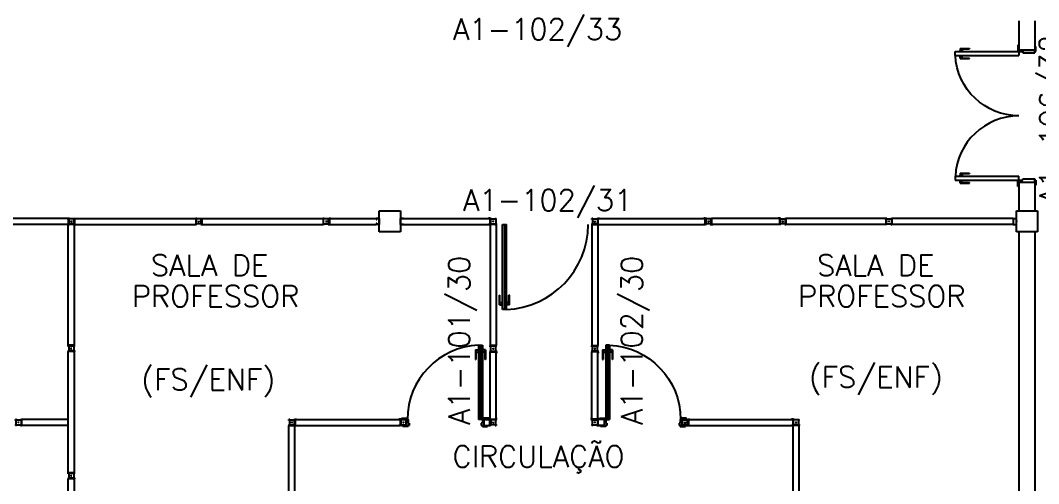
# Model space of a CAD drawing. Header units: millimetres. Extents: x 4436 to 4619, y 1272 to 1428.
# Drawn here: x 4531.98 to 4541.57, y 1300.33 to 1304.69 of the extents above; entities that cross this region are included whole.
import ezdxf

# ---------------------------------------------------------------- set-up
doc = ezdxf.new("R2010")
doc.units = ezdxf.units.MM
for name, color, linetype in [('ALV', 2, 'Continuous'), ('DIV', 2, 'Continuous'), ('DIV2', 2, 'Continuous'), ('DIVC', 2, 'Continuous'), ('ENDEREÇO', 2, 'Continuous'), ('ESTR', 3, 'Continuous'), ('MACANETA', 2, 'Continuous'), ('MARCO', 2, 'Continuous'), ('PORTA', 2, 'Continuous'), ('TEXTO', 2, 'Continuous')]:
    doc.layers.add(name, color=color, linetype=linetype)
doc.styles.add('UNB1-100', font='simplex.shx', dxfattribs={"height": 0.2})

# ---------------------------------------------------------------- blocks, each defined once
blk = doc.blocks.new('DOOR80')
at = {"layer": 'MACANETA', "color": 1}
for p, q in [((-0.015, -0.665), (-0.01, -0.665)), ((-0.015, -0.755), (-0.015, -0.665)), ((-0.01, -0.755), (-0.01, -0.665)), ((0.08, -0.665), (0.075, -0.665)), ((0.075, -0.755), (0.075, -0.665)), ((0.08, -0.755), (0.08, -0.665)), ((-0.015, -0.755), (0.012, -0.755)), ((-0.01, -0.735), (0.012, -0.735)), ((0.012, -0.7625), (0.012, -0.7275)), ((0.012, -0.7275), (0.015, -0.7275)), ((0.012, -0.7625), (0.015, -0.7625)), ((0.053, -0.7275), (0.05, -0.7275)), ((0.053, -0.7625), (0.05, -0.7625)), ((0.053, -0.7625), (0.053, -0.7275)), ((0.075, -0.735), (0.053, -0.735)), ((0.08, -0.755), (0.053, -0.755))]:
    blk.add_line(p, q, dxfattribs=at)
at = {"layer": 'PORTA'}
for p, q in [((0.015, -0.8), (0.015, 0)), ((0.015, 0), (0.05, 0)), ((0.05, -0.8), (0.05, 0)), ((0.05, -0.8), (0.015, -0.8))]:
    blk.add_line(p, q, dxfattribs=at)
at = {"layer": 'PORTA', "color": 1}
blk.add_arc((0.02, 0), 0.8, 272.14911, 0, dxfattribs=at)
blk = doc.blocks.new('DIV12')
for p, q in [((-0.0051, 0), (0.0051, 0)), ((0, -0.0051), (0, 0.0051)), ((0.0285, 0.0285), (1.1715, 0.0285)), ((0.0285, -0.0285), (0.0285, 0.0285)), ((1.1715, -0.0285), (1.1715, 0.0285)), ((1.1949, 0), (1.2051, 0)), ((1.2, -0.0051), (1.2, 0.0051)), ((0.0285, -0.0285), (1.1715, -0.0285))]:
    blk.add_line(p, q)
blk = doc.blocks.new('DOOR70')
at = {"layer": 'MACANETA', "color": 1}
for p, q in [((-0.015, -0.565), (-0.01, -0.565)), ((-0.015, -0.655), (-0.015, -0.565)), ((-0.01, -0.655), (-0.01, -0.565)), ((0.08, -0.565), (0.075, -0.565)), ((0.075, -0.655), (0.075, -0.565)), ((0.08, -0.655), (0.08, -0.565)), ((-0.015, -0.655), (0.012, -0.655)), ((-0.01, -0.635), (0.012, -0.635)), ((0.012, -0.6625), (0.012, -0.6275)), ((0.012, -0.6275), (0.015, -0.6275)), ((0.012, -0.6625), (0.015, -0.6625)), ((0.053, -0.6275), (0.05, -0.6275)), ((0.053, -0.6625), (0.05, -0.6625)), ((0.053, -0.6625), (0.053, -0.6275)), ((0.075, -0.635), (0.053, -0.635)), ((0.08, -0.655), (0.053, -0.655))]:
    blk.add_line(p, q, dxfattribs=at)
at = {"layer": 'PORTA'}
for p, q in [((0.015, -0.7), (0.015, 0)), ((0.015, 0), (0.05, 0)), ((0.05, -0.7), (0.05, 0)), ((0.05, -0.7), (0.015, -0.7))]:
    blk.add_line(p, q, dxfattribs=at)
at = {"layer": 'PORTA', "color": 1}
blk.add_arc((0.02, 0), 0.7, 272.4563, 0, dxfattribs=at)
blk = doc.blocks.new('DIV10')
for p, q in [((-0.0051, 0), (0.0051, 0)), ((0, -0.0051), (0, 0.0051)), ((0.0285, 0.0285), (0.9715, 0.0285)), ((0.0285, -0.0285), (0.0285, 0.0285)), ((0.9715, -0.0285), (0.9715, 0.0285)), ((0.9949, 0), (1.0051, 0)), ((1, -0.0051), (1, 0.0051)), ((0.0285, -0.0285), (0.9715, -0.0285))]:
    blk.add_line(p, q)
blk = doc.blocks.new('MTT')
for p, q in [((-0.0285, 0.0185), (-0.0285, 0.0285)), ((-0.0185, 0.0285), (-0.0285, 0.0285)), ((-0.0235, 0.0185), (-0.0285, 0.0185)), ((-0.0235, 0.0185), (-0.0235, -0.0185)), ((-0.0185, 0.0235), (-0.0185, 0.0285)), ((-0.0185, 0.0235), (0.0185, 0.0235)), ((-0.0049, 0), (0.0049, 0)), ((0, -0.0049), (0, 0.0049)), ((0.0185, 0.0235), (0.0185, 0.0285)), ((0.0185, 0.0285), (0.0285, 0.0285)), ((0.0235, 0.0185), (0.0285, 0.0185)), ((0.0235, 0.0185), (0.0235, -0.0185)), ((0.0285, 0.0185), (0.0285, 0.0285)), ((-0.0285, -0.0185), (-0.0235, -0.0185)), ((-0.0285, -0.0185), (-0.0285, -0.0285)), ((-0.0185, -0.0285), (-0.0285, -0.0285)), ((0.0185, -0.0235), (-0.0185, -0.0235)), ((-0.0185, -0.0235), (-0.0185, -0.0285)), ((0.0185, -0.0235), (0.0185, -0.0285)), ((0.0185, -0.0285), (0.0285, -0.0285)), ((0.0285, -0.0185), (0.0235, -0.0185)), ((0.0285, -0.0185), (0.0285, -0.0285))]:
    blk.add_line(p, q)
blk = doc.blocks.new('IMTT')
for p, q in [((-0.0049, 0), (0.0049, 0)), ((0.0285, 0.0285), (0, 0.0285)), ((0, -0.0285), (0, 0.0285)), ((0.0285, -0.0285), (0, -0.0285))]:
    blk.add_line(p, q)
blk = doc.blocks.new('DOOR-60')
at = {"layer": 'MACANETA', "color": 1}
for p, q in [((-0.08, -0.555), (-0.08, -0.465)), ((-0.08, -0.465), (-0.075, -0.465)), ((-0.075, -0.555), (-0.075, -0.465)), ((0.01, -0.555), (0.01, -0.465)), ((0.015, -0.465), (0.01, -0.465)), ((0.015, -0.555), (0.015, -0.465)), ((-0.08, -0.555), (-0.053, -0.555)), ((-0.075, -0.535), (-0.053, -0.535)), ((-0.053, -0.5275), (-0.05, -0.5275)), ((-0.053, -0.5625), (-0.053, -0.5275)), ((-0.053, -0.5625), (-0.05, -0.5625)), ((-0.012, -0.5275), (-0.015, -0.5275)), ((-0.012, -0.5625), (-0.015, -0.5625)), ((-0.012, -0.5625), (-0.012, -0.5275)), ((0.01, -0.535), (-0.012, -0.535)), ((0.015, -0.555), (-0.012, -0.555))]:
    blk.add_line(p, q, dxfattribs=at)
at = {"layer": 'PORTA'}
for p, q in [((-0.05, -0.6), (-0.05, 0)), ((-0.015, 0), (-0.05, 0)), ((-0.015, -0.6), (-0.015, 0)), ((-0.05, -0.6), (-0.015, -0.6))]:
    blk.add_line(p, q, dxfattribs=at)
at = {"layer": 'PORTA', "color": 1}
blk.add_arc((-0.02, 0), 0.6, 180, 267.13401, dxfattribs=at)

msp = doc.modelspace()

# ---------------------------------------------------------------- linework, layer by layer
at = {"layer": 'ALV'}
for p, q in [((4541.38941, 1304.68845), (4541.38941, 1304.41345)), ((4541.53941, 1304.68845), (4541.53941, 1304.41345)), ((4541.53941, 1304.41345), (4541.38941, 1304.41345)), ((4541.38941, 1304.41345), (4541.53941, 1304.41345)), ((4541.38941, 1303.16845), (4541.38941, 1302.89845)), ((4541.38941, 1303.16845), (4541.53941, 1303.16845)), ((4541.53941, 1303.16845), (4541.53941, 1302.89845)), ((4541.38941, 1302.69845), (4541.38941, 1296.89845)), ((4541.53941, 1302.69845), (4541.53941, 1296.89845))]:
    msp.add_line(p, q, dxfattribs=at)
at = {"layer": 'DIV'}
for p, q in [((4536.54382, 1302.76795), (4536.54382, 1301.96794)), ((4536.31774, 1301.63197), (4536.31774, 1300.93197)), ((4537.51498, 1301.63197), (4537.51498, 1300.93197))]:
    msp.add_line(p, q, dxfattribs=at)
at = {"layer": 'DIV2'}
for p, q in [((4532.46951, 1302.79845), (4532.45931, 1302.79845)), ((4532.46441, 1302.79335), (4532.46441, 1302.80355)), ((4534.86951, 1302.79845), (4534.85931, 1302.79845)), ((4534.86441, 1302.80355), (4534.86441, 1302.79335)), ((4534.88791, 1302.81495), (4534.88791, 1302.81695)), ((4534.88791, 1302.81695), (4534.89291, 1302.81695)), ((4534.88791, 1302.81495), (4534.89291, 1302.81495)), ((4534.89291, 1302.82895), (4534.89291, 1302.81695)), ((4534.89291, 1302.82895), (4534.9073, 1302.82895)), ((4534.89291, 1302.81495), (4534.89291, 1302.78195)), ((4534.89491, 1302.82695), (4535.33591, 1302.82695)), ((4534.89491, 1302.82695), (4534.89491, 1302.76995)), ((4534.9073, 1302.82695), (4534.9073, 1302.82895)), ((4535.36441, 1302.82695), (4535.33591, 1302.82695)), ((4535.33591, 1302.81695), (4535.33591, 1302.82695)), ((4535.33591, 1302.81695), (4535.34291, 1302.81695)), ((4535.33791, 1302.82495), (4535.36241, 1302.82495)), ((4535.33791, 1302.81895), (4535.33791, 1302.82495)), ((4535.33791, 1302.81895), (4535.34291, 1302.81895)), ((4535.34291, 1302.81695), (4535.34291, 1302.81895)), ((4535.36936, 1302.79845), (4535.35947, 1302.79845)), ((4535.36241, 1302.82495), (4535.36241, 1302.77195)), ((4535.36441, 1302.82695), (4535.36441, 1302.76995)), ((4535.5686, 1302.82695), (4536.4046, 1302.82695)), ((4536.39222, 1302.82695), (4536.39222, 1302.82895)), ((4536.4066, 1302.82895), (4536.39222, 1302.82895)), ((4536.4046, 1302.82695), (4536.4046, 1302.76995)), ((4536.4066, 1302.82895), (4536.4066, 1302.81695)), ((4536.4116, 1302.81695), (4536.4066, 1302.81695)), ((4536.4116, 1302.81495), (4536.4066, 1302.81495)), ((4536.4066, 1302.81495), (4536.4066, 1302.78195)), ((4536.4116, 1302.81495), (4536.4116, 1302.81695)), ((4537.38976, 1302.79845), (4537.39996, 1302.79845)), ((4537.39486, 1302.79335), (4537.39486, 1302.80355)), ((4537.41836, 1302.81695), (4537.41836, 1302.81495)), ((4537.41836, 1302.81695), (4537.42336, 1302.81695)), ((4537.41836, 1302.81495), (4537.42336, 1302.81495)), ((4537.42336, 1302.81695), (4537.42336, 1302.82895)), ((4537.42336, 1302.82895), (4537.43775, 1302.82895)), ((4537.42336, 1302.78195), (4537.42336, 1302.81495)), ((4537.42536, 1302.82695), (4538.43336, 1302.82695)), ((4537.42536, 1302.76995), (4537.42536, 1302.82695)), ((4537.43775, 1302.82895), (4537.43775, 1302.82695)), ((4538.42098, 1302.82895), (4538.42098, 1302.82695)), ((4538.43536, 1302.82895), (4538.42098, 1302.82895)), ((4538.43336, 1302.76995), (4538.43336, 1302.82695)), ((4538.43536, 1302.81695), (4538.43536, 1302.82895)), ((4538.44036, 1302.81695), (4538.43536, 1302.81695)), ((4538.44036, 1302.81495), (4538.43536, 1302.81495)), ((4538.43536, 1302.78195), (4538.43536, 1302.81495)), ((4538.44036, 1302.81695), (4538.44036, 1302.81495)), ((4538.46896, 1302.79845), (4538.45876, 1302.79845)), ((4538.45876, 1302.79845), (4538.46896, 1302.79845)), ((4538.46386, 1302.80355), (4538.46386, 1302.79335)), ((4538.46386, 1302.79335), (4538.46386, 1302.80355)), ((4538.48736, 1302.81495), (4538.48736, 1302.81695)), ((4538.48736, 1302.81695), (4538.49236, 1302.81695)), ((4538.48736, 1302.81495), (4538.49236, 1302.81495)), ((4538.49236, 1302.82895), (4538.49236, 1302.81695)), ((4538.49236, 1302.82895), (4538.50675, 1302.82895)), ((4538.49236, 1302.81495), (4538.49236, 1302.78195)), ((4538.49436, 1302.82695), (4538.49436, 1302.76995)), ((4539.13436, 1302.82695), (4538.49436, 1302.82695)), ((4538.50675, 1302.82695), (4538.50675, 1302.82895)), ((4539.13636, 1302.82895), (4539.12198, 1302.82895)), ((4539.12198, 1302.82695), (4539.12198, 1302.82895)), ((4539.13436, 1302.82695), (4539.13436, 1302.76995)), ((4539.13636, 1302.82895), (4539.13636, 1302.81695)), ((4539.14136, 1302.81695), (4539.13636, 1302.81695)), ((4539.14136, 1302.81495), (4539.13636, 1302.81495)), ((4539.13636, 1302.81495), (4539.13636, 1302.78195)), ((4539.14136, 1302.81495), (4539.14136, 1302.81695)), ((4539.15976, 1302.79845), (4539.16996, 1302.79845)), ((4539.16441, 1302.79845), (4539.16441, 1302.78963)), ((4539.16486, 1302.80355), (4539.16486, 1302.79335)), ((4532.44591, 1302.76995), (4532.43391, 1302.76995)), ((4532.43391, 1302.76995), (4532.43391, 1302.75557)), ((4532.43391, 1302.75557), (4532.43591, 1302.75557)), ((4532.43591, 1301.63095), (4532.43591, 1302.76795)), ((4532.49291, 1302.76795), (4532.43591, 1302.76795)), ((4532.44591, 1302.77495), (4532.44791, 1302.77495)), ((4532.44591, 1302.77495), (4532.44591, 1302.76995)), ((4532.44791, 1302.77495), (4532.44791, 1302.76995)), ((4532.48091, 1302.76995), (4532.44791, 1302.76995)), ((4532.48091, 1302.77495), (4532.48291, 1302.77495)), ((4532.48091, 1302.77495), (4532.48091, 1302.76995)), ((4532.48291, 1302.77495), (4532.48291, 1302.76995)), ((4532.49491, 1302.76995), (4532.48291, 1302.76995)), ((4532.49291, 1301.63095), (4532.49291, 1302.76795)), ((4532.49291, 1302.75557), (4532.49491, 1302.75557)), ((4532.49491, 1302.76995), (4532.49491, 1302.75557)), ((4534.88791, 1302.77995), (4534.88791, 1302.78195)), ((4534.88791, 1302.78195), (4534.89291, 1302.78195)), ((4534.88791, 1302.77995), (4534.89291, 1302.77995)), ((4534.89291, 1302.77995), (4534.89291, 1302.76795)), ((4534.89291, 1302.76795), (4534.9073, 1302.76795)), ((4534.89491, 1302.76995), (4535.33591, 1302.76995)), ((4534.9073, 1302.76795), (4534.9073, 1302.76995)), ((4535.34291, 1302.77995), (4535.33591, 1302.77995)), ((4535.33591, 1302.77995), (4535.33591, 1302.76995)), ((4535.36441, 1302.76995), (4535.33591, 1302.76995)), ((4535.33791, 1302.77795), (4535.33791, 1302.77195)), ((4535.34291, 1302.77795), (4535.33791, 1302.77795)), ((4535.36241, 1302.77195), (4535.33791, 1302.77195)), ((4535.34291, 1302.77795), (4535.34291, 1302.77995)), ((4535.5686, 1302.76995), (4536.4046, 1302.76995)), ((4536.39222, 1302.76795), (4536.39222, 1302.76995)), ((4536.4066, 1302.76795), (4536.39222, 1302.76795)), ((4536.4116, 1302.78195), (4536.4066, 1302.78195)), ((4536.4116, 1302.77995), (4536.4066, 1302.77995)), ((4536.4066, 1302.77995), (4536.4066, 1302.76795)), ((4536.4116, 1302.77995), (4536.4116, 1302.78195)), ((4537.41836, 1302.78195), (4537.41836, 1302.77995)), ((4537.41836, 1302.78195), (4537.42336, 1302.78195)), ((4537.41836, 1302.77995), (4537.42336, 1302.77995)), ((4537.42336, 1302.76795), (4537.42336, 1302.77995)), ((4537.42336, 1302.76795), (4537.43775, 1302.76795)), ((4537.42536, 1302.76995), (4538.43336, 1302.76995)), ((4537.43775, 1302.76995), (4537.43775, 1302.76795)), ((4538.42098, 1302.76995), (4538.42098, 1302.76795)), ((4538.43536, 1302.76795), (4538.42098, 1302.76795)), ((4538.44036, 1302.78195), (4538.43536, 1302.78195)), ((4538.44036, 1302.77995), (4538.43536, 1302.77995)), ((4538.43536, 1302.76795), (4538.43536, 1302.77995)), ((4538.44036, 1302.78195), (4538.44036, 1302.77995)), ((4538.48736, 1302.77995), (4538.48736, 1302.78195)), ((4538.48736, 1302.78195), (4538.49236, 1302.78195)), ((4538.48736, 1302.77995), (4538.49236, 1302.77995)), ((4538.49236, 1302.77995), (4538.49236, 1302.76795)), ((4538.49236, 1302.76795), (4538.50675, 1302.76795)), ((4539.13436, 1302.76995), (4538.49436, 1302.76995)), ((4538.50675, 1302.76795), (4538.50675, 1302.76995)), ((4539.12198, 1302.76795), (4539.12198, 1302.76995)), ((4539.13636, 1302.76795), (4539.12198, 1302.76795)), ((4539.14136, 1302.78195), (4539.13636, 1302.78195)), ((4539.14136, 1302.77995), (4539.13636, 1302.77995)), ((4539.13636, 1302.77995), (4539.13636, 1302.76795)), ((4539.14136, 1302.77995), (4539.14136, 1302.78195)), ((4540.14091, 1302.77995), (4540.14091, 1302.78195)), ((4532.43391, 1301.62895), (4532.43391, 1301.64333)), ((4532.43391, 1301.64333), (4532.43591, 1301.64333)), ((4532.44591, 1301.62895), (4532.43391, 1301.62895)), ((4532.49291, 1301.63095), (4532.43591, 1301.63095)), ((4532.44591, 1301.62395), (4532.44591, 1301.62895)), ((4532.44591, 1301.62395), (4532.44791, 1301.62395)), ((4532.48091, 1301.62895), (4532.44791, 1301.62895)), ((4532.44791, 1301.62395), (4532.44791, 1301.62895)), ((4532.46951, 1301.60045), (4532.45931, 1301.60045)), ((4532.46441, 1301.59535), (4532.46441, 1301.60555)), ((4532.48091, 1301.62395), (4532.48091, 1301.62895)), ((4532.48091, 1301.62395), (4532.48291, 1301.62395)), ((4532.49491, 1301.62895), (4532.48291, 1301.62895)), ((4532.48291, 1301.62395), (4532.48291, 1301.62895)), ((4532.49291, 1301.64333), (4532.49491, 1301.64333)), ((4532.49491, 1301.62895), (4532.49491, 1301.64333)), ((4536.40724, 1301.56995), (4536.41924, 1301.56995)), ((4536.40724, 1301.56995), (4536.40724, 1301.55557)), ((4536.40924, 1301.55557), (4536.40724, 1301.55557)), ((4536.40924, 1300.93395), (4536.40924, 1301.56795)), ((4536.40924, 1301.56795), (4536.46624, 1301.56795)), ((4536.42124, 1301.57495), (4536.41924, 1301.57495)), ((4536.41924, 1301.57495), (4536.41924, 1301.56995)), ((4536.42124, 1301.57495), (4536.42124, 1301.56995)), ((4536.42124, 1301.56995), (4536.45424, 1301.56995)), ((4536.43264, 1301.59845), (4536.44284, 1301.59845)), ((4536.43774, 1301.59335), (4536.43774, 1301.60355)), ((4536.45624, 1301.57495), (4536.45424, 1301.57495)), ((4536.45424, 1301.57495), (4536.45424, 1301.56995)), ((4536.45624, 1301.57495), (4536.45624, 1301.56995)), ((4536.45624, 1301.56995), (4536.46824, 1301.56995)), ((4536.46624, 1300.93395), (4536.46624, 1301.56795)), ((4536.46824, 1301.55557), (4536.46624, 1301.55557)), ((4536.46824, 1301.56995), (4536.46824, 1301.55557)), ((4537.37648, 1301.56995), (4537.36448, 1301.56995)), ((4537.36448, 1301.56995), (4537.36448, 1301.55557)), ((4537.36448, 1301.55557), (4537.36648, 1301.55557)), ((4537.36648, 1300.93395), (4537.36648, 1301.56795)), ((4537.42348, 1301.56795), (4537.36648, 1301.56795)), ((4537.37648, 1301.57495), (4537.37848, 1301.57495)), ((4537.37648, 1301.57495), (4537.37648, 1301.56995)), ((4537.37848, 1301.57495), (4537.37848, 1301.56995)), ((4537.41148, 1301.56995), (4537.37848, 1301.56995)), ((4537.40008, 1301.59845), (4537.38988, 1301.59845)), ((4537.39498, 1301.59335), (4537.39498, 1301.60355)), ((4537.41148, 1301.57495), (4537.41348, 1301.57495)), ((4537.41148, 1301.57495), (4537.41148, 1301.56995)), ((4537.41348, 1301.57495), (4537.41348, 1301.56995)), ((4537.42548, 1301.56995), (4537.41348, 1301.56995)), ((4537.42348, 1300.93395), (4537.42348, 1301.56795)), ((4537.42348, 1301.55557), (4537.42548, 1301.55557)), ((4537.42548, 1301.56995), (4537.42548, 1301.55557)), ((4532.43591, 1300.93195), (4531.99616, 1300.93195)), ((4531.99616, 1300.93195), (4531.99616, 1300.87495)), ((4534.53719, 1300.90347), (4534.54739, 1300.90347)), ((4534.54229, 1300.90857), (4534.54229, 1300.89837)), ((4534.56579, 1300.92197), (4534.57079, 1300.92197)), ((4534.56579, 1300.91997), (4534.56579, 1300.92197)), ((4534.56579, 1300.91997), (4534.57079, 1300.91997)), ((4534.56579, 1300.88697), (4534.57079, 1300.88697)), ((4534.56579, 1300.88497), (4534.56579, 1300.88697)), ((4534.56579, 1300.88497), (4534.57079, 1300.88497)), ((4534.57079, 1300.93397), (4534.58517, 1300.93397)), ((4534.57079, 1300.93397), (4534.57079, 1300.92197)), ((4534.57079, 1300.91997), (4534.57079, 1300.88697)), ((4534.57079, 1300.88497), (4534.57079, 1300.87297)), ((4534.57279, 1300.93197), (4535.56079, 1300.93197)), ((4534.57279, 1300.93197), (4534.57279, 1300.87497)), ((4534.58517, 1300.93197), (4534.58517, 1300.93397)), ((4535.56279, 1300.93397), (4535.5484, 1300.93397)), ((4535.5484, 1300.93197), (4535.5484, 1300.93397)), ((4535.56079, 1300.93197), (4535.56079, 1300.87497)), ((4535.56279, 1300.93397), (4535.56279, 1300.92197)), ((4535.56779, 1300.92197), (4535.56279, 1300.92197)), ((4535.56779, 1300.91997), (4535.56279, 1300.91997)), ((4535.56279, 1300.91997), (4535.56279, 1300.88697)), ((4535.56779, 1300.88697), (4535.56279, 1300.88697)), ((4535.56779, 1300.88497), (4535.56279, 1300.88497)), ((4535.56279, 1300.88497), (4535.56279, 1300.87297)), ((4535.56779, 1300.91997), (4535.56779, 1300.92197)), ((4535.56779, 1300.88497), (4535.56779, 1300.88697)), ((4535.57524, 1300.94197), (4535.62524, 1300.94197)), ((4535.57524, 1300.93197), (4535.57524, 1300.94197)), ((4535.58619, 1300.90347), (4535.59639, 1300.90347)), ((4535.59129, 1300.90857), (4535.59129, 1300.89837)), ((4535.62024, 1300.93197), (4535.62524, 1300.93197)), ((4535.62024, 1300.93197), (4535.62024, 1300.87497)), ((4535.62524, 1300.94197), (4535.62524, 1300.93197)), ((4535.62524, 1300.93197), (4535.63524, 1300.93197)), ((4535.63524, 1300.93197), (4535.63524, 1300.89697)), ((4535.63524, 1300.89697), (4535.64524, 1300.89697)), ((4535.64524, 1300.89697), (4535.64524, 1300.87497)), ((4536.32524, 1300.89697), (4536.32524, 1300.87497)), ((4536.33524, 1300.89697), (4536.32524, 1300.89697)), ((4536.33524, 1300.93197), (4536.33524, 1300.89697)), ((4536.34524, 1300.93197), (4536.33524, 1300.93197)), ((4536.34524, 1300.94197), (4536.34524, 1300.93197)), ((4536.39524, 1300.94197), (4536.34524, 1300.94197)), ((4536.35024, 1300.93197), (4536.34524, 1300.93197)), ((4536.35024, 1300.93197), (4536.40724, 1300.93197)), ((4536.35024, 1300.93197), (4536.35024, 1300.87497)), ((4536.39485, 1300.93397), (4536.39485, 1300.93197)), ((4536.40924, 1300.93397), (4536.39485, 1300.93397)), ((4536.39524, 1300.93197), (4536.39524, 1300.94197)), ((4536.40924, 1300.94633), (4536.40724, 1300.94633)), ((4536.40724, 1300.93195), (4536.40724, 1300.94633)), ((4536.40724, 1300.87497), (4536.40724, 1300.93197)), ((4536.40724, 1300.93195), (4536.41924, 1300.93195)), ((4536.40924, 1300.92197), (4536.40924, 1300.93397)), ((4536.40924, 1300.93395), (4536.46624, 1300.93395)), ((4536.41424, 1300.92197), (4536.40924, 1300.92197)), ((4536.41424, 1300.91997), (4536.40924, 1300.91997)), ((4536.40924, 1300.88697), (4536.40924, 1300.91997)), ((4536.41424, 1300.88697), (4536.40924, 1300.88697)), ((4536.41424, 1300.88497), (4536.40924, 1300.88497)), ((4536.40924, 1300.87297), (4536.40924, 1300.88497)), ((4536.41424, 1300.92197), (4536.41424, 1300.91997)), ((4536.41424, 1300.88697), (4536.41424, 1300.88497)), ((4536.41924, 1300.92695), (4536.41924, 1300.93195)), ((4536.42124, 1300.92695), (4536.41924, 1300.92695)), ((4536.42124, 1300.93195), (4536.45424, 1300.93195)), ((4536.42124, 1300.92695), (4536.42124, 1300.93195)), ((4536.43264, 1300.90347), (4536.44284, 1300.90347)), ((4536.43264, 1300.90345), (4536.44284, 1300.90345)), ((4536.43774, 1300.89837), (4536.43774, 1300.90857)), ((4536.43774, 1300.90855), (4536.43774, 1300.89835)), ((4536.45424, 1300.92695), (4536.45424, 1300.93195)), ((4536.45624, 1300.92695), (4536.45424, 1300.92695)), ((4536.45624, 1300.93195), (4536.46824, 1300.93195)), ((4536.45624, 1300.92695), (4536.45624, 1300.93195)), ((4536.46824, 1300.94633), (4536.46624, 1300.94633)), ((4536.46824, 1300.93195), (4536.46824, 1300.94633)), ((4537.36448, 1300.94633), (4537.36648, 1300.94633)), ((4537.36448, 1300.93195), (4537.36448, 1300.94633)), ((4537.37648, 1300.93195), (4537.36448, 1300.93195)), ((4537.42348, 1300.93395), (4537.36648, 1300.93395)), ((4537.37648, 1300.92695), (4537.37648, 1300.93195)), ((4537.37648, 1300.92695), (4537.37848, 1300.92695)), ((4537.37848, 1300.92695), (4537.37848, 1300.93195)), ((4537.41148, 1300.93195), (4537.37848, 1300.93195)), ((4537.40008, 1300.90347), (4537.38988, 1300.90347)), ((4537.40008, 1300.90345), (4537.38988, 1300.90345)), ((4537.39498, 1300.89837), (4537.39498, 1300.90857)), ((4537.39498, 1300.90855), (4537.39498, 1300.89835)), ((4537.41148, 1300.92695), (4537.41148, 1300.93195)), ((4537.41148, 1300.92695), (4537.41348, 1300.92695)), ((4537.41348, 1300.92695), (4537.41348, 1300.93195)), ((4537.42548, 1300.93195), (4537.41348, 1300.93195)), ((4537.41848, 1300.92197), (4537.41848, 1300.91997)), ((4537.41848, 1300.92197), (4537.42348, 1300.92197)), ((4537.41848, 1300.91997), (4537.42348, 1300.91997)), ((4537.41848, 1300.88697), (4537.41848, 1300.88497)), ((4537.41848, 1300.88697), (4537.42348, 1300.88697)), ((4537.41848, 1300.88497), (4537.42348, 1300.88497)), ((4537.42348, 1300.94633), (4537.42548, 1300.94633)), ((4537.42348, 1300.92197), (4537.42348, 1300.93397)), ((4537.42348, 1300.93397), (4537.43786, 1300.93397)), ((4537.42348, 1300.88697), (4537.42348, 1300.91997)), ((4537.42348, 1300.87297), (4537.42348, 1300.88497)), ((4537.42548, 1300.93195), (4537.42548, 1300.94633)), ((4537.42548, 1300.87497), (4537.42548, 1300.93197)), ((4537.48248, 1300.93197), (4537.42548, 1300.93197)), ((4537.43748, 1300.93197), (4537.43748, 1300.94197)), ((4537.43748, 1300.94197), (4537.48748, 1300.94197)), ((4537.43786, 1300.93397), (4537.43786, 1300.93197)), ((4537.48248, 1300.93197), (4537.48248, 1300.87497)), ((4537.48248, 1300.93197), (4537.48748, 1300.93197)), ((4537.48748, 1300.94197), (4537.48748, 1300.93197)), ((4537.48748, 1300.93197), (4537.49748, 1300.93197)), ((4537.49748, 1300.93197), (4537.49748, 1300.89697)), ((4537.49748, 1300.89697), (4537.50748, 1300.89697)), ((4537.50748, 1300.89697), (4537.50748, 1300.87497)), ((4538.19748, 1300.89697), (4538.18748, 1300.89697)), ((4538.18748, 1300.89697), (4538.18748, 1300.87497)), ((4538.20748, 1300.93197), (4538.19748, 1300.93197)), ((4538.19748, 1300.93197), (4538.19748, 1300.89697)), ((4538.25748, 1300.94197), (4538.20748, 1300.94197)), ((4538.20748, 1300.94197), (4538.20748, 1300.93197)), ((4538.21248, 1300.93197), (4538.20748, 1300.93197)), ((4538.21248, 1300.93197), (4538.21248, 1300.87497)), ((4538.24036, 1300.90347), (4538.25056, 1300.90347)), ((4538.24546, 1300.90857), (4538.24546, 1300.89837)), ((4538.25748, 1300.93197), (4538.25748, 1300.94197)), ((4538.26896, 1300.92197), (4538.27396, 1300.92197)), ((4538.26896, 1300.91997), (4538.26896, 1300.92197)), ((4538.26896, 1300.91997), (4538.27396, 1300.91997)), ((4538.26896, 1300.88697), (4538.27396, 1300.88697)), ((4538.26896, 1300.88497), (4538.26896, 1300.88697)), ((4538.26896, 1300.88497), (4538.27396, 1300.88497)), ((4538.27396, 1300.93397), (4538.28834, 1300.93397)), ((4538.27396, 1300.93397), (4538.27396, 1300.92197)), ((4538.27396, 1300.91997), (4538.27396, 1300.88697)), ((4538.27396, 1300.88497), (4538.27396, 1300.87297)), ((4538.27596, 1300.93197), (4538.27596, 1300.87497)), ((4538.27596, 1300.93197), (4539.25996, 1300.93197)), ((4538.28834, 1300.93197), (4538.28834, 1300.93397)), ((4539.26196, 1300.93397), (4539.24758, 1300.93397)), ((4539.24758, 1300.93197), (4539.24758, 1300.93397)), ((4539.25996, 1300.93197), (4539.25996, 1300.87497)), ((4539.26196, 1300.93397), (4539.26196, 1300.92197)), ((4539.26696, 1300.92197), (4539.26196, 1300.92197)), ((4539.26696, 1300.91997), (4539.26196, 1300.91997)), ((4539.26196, 1300.91997), (4539.26196, 1300.88697)), ((4539.26696, 1300.88697), (4539.26196, 1300.88697)), ((4539.26696, 1300.88497), (4539.26196, 1300.88497)), ((4539.26196, 1300.88497), (4539.26196, 1300.87297)), ((4539.26696, 1300.91997), (4539.26696, 1300.92197)), ((4539.26696, 1300.88497), (4539.26696, 1300.88697)), ((4539.28536, 1300.90347), (4539.29556, 1300.90347)), ((4539.29046, 1300.90857), (4539.29046, 1300.89837)), ((4532.43591, 1300.87495), (4531.99616, 1300.87495)), ((4534.57079, 1300.87297), (4534.58517, 1300.87297)), ((4534.57279, 1300.87497), (4535.56079, 1300.87497)), ((4534.58517, 1300.87297), (4534.58517, 1300.87497)), ((4535.5484, 1300.87297), (4535.5484, 1300.87497)), ((4535.56279, 1300.87297), (4535.5484, 1300.87297)), ((4535.58524, 1300.86497), (4535.58524, 1300.87497)), ((4535.63524, 1300.86497), (4535.58524, 1300.86497)), ((4535.62024, 1300.87497), (4535.63524, 1300.87497)), ((4535.63524, 1300.87497), (4535.63524, 1300.86497)), ((4535.64524, 1300.87497), (4535.63524, 1300.87497)), ((4536.32524, 1300.87497), (4536.33524, 1300.87497)), ((4536.35024, 1300.87497), (4536.33524, 1300.87497)), ((4536.33524, 1300.87497), (4536.33524, 1300.86497)), ((4536.33524, 1300.86497), (4536.38524, 1300.86497)), ((4536.35024, 1300.87497), (4536.40724, 1300.87497)), ((4536.38524, 1300.86497), (4536.38524, 1300.87497)), ((4536.39485, 1300.87497), (4536.39485, 1300.87297)), ((4536.40924, 1300.87297), (4536.39485, 1300.87297)), ((4537.42348, 1300.87297), (4537.43786, 1300.87297)), ((4537.48248, 1300.87497), (4537.42548, 1300.87497)), ((4537.43786, 1300.87497), (4537.43786, 1300.87297)), ((4537.44748, 1300.86497), (4537.44748, 1300.87497)), ((4537.49748, 1300.86497), (4537.44748, 1300.86497)), ((4537.48248, 1300.87497), (4537.49748, 1300.87497)), ((4537.50748, 1300.87497), (4537.49748, 1300.87497)), ((4537.49748, 1300.87497), (4537.49748, 1300.86497)), ((4538.18748, 1300.87497), (4538.19748, 1300.87497)), ((4538.19748, 1300.87497), (4538.19748, 1300.86497)), ((4538.21248, 1300.87497), (4538.19748, 1300.87497)), ((4538.19748, 1300.86497), (4538.24748, 1300.86497)), ((4538.24748, 1300.86497), (4538.24748, 1300.87497)), ((4538.27396, 1300.87297), (4538.28834, 1300.87297)), ((4538.27596, 1300.87497), (4539.25996, 1300.87497)), ((4538.28834, 1300.87297), (4538.28834, 1300.87497)), ((4539.24758, 1300.87297), (4539.24758, 1300.87497)), ((4539.26196, 1300.87297), (4539.24758, 1300.87297))]:
    msp.add_line(p, q, dxfattribs=at)
at = {"layer": 'ESTR'}
for p, q in [((4535.36441, 1302.89845), (4535.56441, 1302.89845)), ((4535.36441, 1302.69845), (4535.36441, 1302.89845)), ((4535.56441, 1302.89845), (4535.56441, 1302.69845)), ((4541.36441, 1302.69845), (4541.36441, 1302.89845)), ((4541.36441, 1302.89845), (4541.56441, 1302.89845)), ((4541.56441, 1302.89845), (4541.56441, 1302.69845)), ((4535.56441, 1302.69845), (4535.36441, 1302.69845)), ((4541.56441, 1302.69845), (4541.36441, 1302.69845))]:
    msp.add_line(p, q, dxfattribs=at)
at = {"layer": 'MARCO'}
for p, q in [((4541.37941, 1304.45845), (4541.37941, 1304.40845)), ((4541.38941, 1304.45845), (4541.37941, 1304.45845)), ((4541.37941, 1304.45845), (4541.37941, 1304.40845)), ((4541.38941, 1304.45845), (4541.37941, 1304.45845)), ((4541.54941, 1304.44845), (4541.53941, 1304.44845)), ((4541.54941, 1304.44845), (4541.53941, 1304.44845)), ((4541.54941, 1304.39845), (4541.54941, 1304.44845)), ((4541.54941, 1304.39845), (4541.54941, 1304.44845)), ((4541.37941, 1304.40845), (4541.38941, 1304.40845)), ((4541.37941, 1304.40845), (4541.38941, 1304.40845)), ((4541.38941, 1304.41345), (4541.38941, 1304.40845)), ((4541.38941, 1304.41345), (4541.38941, 1304.40845)), ((4541.38941, 1304.40845), (4541.38941, 1304.39845)), ((4541.38941, 1304.40845), (4541.38941, 1304.39845)), ((4541.38941, 1304.39845), (4541.42441, 1304.39845)), ((4541.38941, 1304.39845), (4541.42441, 1304.39845)), ((4541.42441, 1304.39845), (4541.42441, 1304.38845)), ((4541.42441, 1304.39845), (4541.42441, 1304.38845)), ((4541.42441, 1304.38845), (4541.53941, 1304.38845)), ((4541.42441, 1304.38845), (4541.53941, 1304.38845)), ((4541.53941, 1304.41345), (4541.53941, 1304.39845)), ((4541.53941, 1304.41345), (4541.53941, 1304.39845)), ((4541.53941, 1304.39845), (4541.54941, 1304.39845)), ((4541.53941, 1304.38845), (4541.53941, 1304.39845)), ((4541.53941, 1304.39845), (4541.54941, 1304.39845)), ((4541.53941, 1304.38845), (4541.53941, 1304.39845)), ((4541.38941, 1303.17844), (4541.38941, 1303.18844)), ((4541.38941, 1303.18844), (4541.42441, 1303.18844)), ((4541.38941, 1303.17844), (4541.38941, 1303.18844)), ((4541.38941, 1303.18844), (4541.42441, 1303.18844)), ((4541.42441, 1303.18844), (4541.42441, 1303.19844)), ((4541.42441, 1303.19844), (4541.53941, 1303.19844)), ((4541.42441, 1303.18844), (4541.42441, 1303.19844)), ((4541.42441, 1303.19844), (4541.53941, 1303.19844)), ((4541.53941, 1303.19844), (4541.53941, 1303.18844)), ((4541.53941, 1303.19844), (4541.53941, 1303.18844)), ((4541.53941, 1303.18844), (4541.54941, 1303.18844)), ((4541.53941, 1303.17344), (4541.53941, 1303.18844)), ((4541.53941, 1303.18844), (4541.54941, 1303.18844)), ((4541.53941, 1303.17344), (4541.53941, 1303.18844)), ((4541.54941, 1303.18844), (4541.54941, 1303.13844)), ((4541.54941, 1303.18844), (4541.54941, 1303.13844)), ((4541.37941, 1303.12844), (4541.37941, 1303.17844)), ((4541.37941, 1303.17844), (4541.38941, 1303.17844)), ((4541.37941, 1303.12844), (4541.37941, 1303.17844)), ((4541.37941, 1303.17844), (4541.38941, 1303.17844)), ((4541.38941, 1303.12844), (4541.37941, 1303.12844)), ((4541.38941, 1303.12844), (4541.37941, 1303.12844)), ((4541.38941, 1303.17344), (4541.38941, 1303.17844)), ((4541.38941, 1303.17344), (4541.38941, 1303.17844)), ((4541.54941, 1303.13844), (4541.53941, 1303.13844)), ((4541.54941, 1303.13844), (4541.53941, 1303.13844))]:
    msp.add_line(p, q, dxfattribs=at)

# ---------------------------------------------------------------- block references
at = {"layer": 'DIV2'}
for name, p, rotation in [('DIV12', (4532.46392, 1302.79845), 180), ('MTT', (4536.43774, 1302.79845), 90), ('DIV12', (4537.39498, 1302.79845), 270), ('DIV10', (4540.16441, 1302.79845), 180), ('MTT', (4540.16441, 1302.79845), 90), ('DIV12', (4541.36441, 1302.79845), 180), ('DIV12', (4532.46441, 1300.40045), 90), ('MTT', (4537.39498, 1301.59845), 180), ('MTT', (4531.96766, 1300.90345), 90), ('MTT', (4537.39498, 1300.90347), 90), ('MTT', (4539.29046, 1300.90347), 270), ('DIV10', (4539.29046, 1299.90347), 90), ('DIV12', (4532.46441, 1299.20045), 90)]:
    msp.add_blockref(name, p, dxfattribs=dict(at, rotation=rotation))
at = {"layer": 'DIV2', "xscale": -1}
for name, p, rotation in [('MTT', (4532.46392, 1302.79845), 270), ('MTT', (4532.46441, 1302.79845), 270), ('DIV12', (4532.46441, 1302.79845), 180), ('MTT', (4533.66441, 1302.79845), 270), ('DIV12', (4533.66441, 1302.79845), 180), ('MTT', (4534.86441, 1302.79845), 180), ('DIV12', (4536.43774, 1302.79845), 90), ('MTT', (4538.46386, 1302.79845), 270), ('MTT', (4536.43774, 1301.59845), 180), ('MTT', (4534.54226, 1300.90347), 90), ('DIV10', (4534.54226, 1299.90347), 270), ('MTT', (4536.43774, 1300.90347), 270)]:
    msp.add_blockref(name, p, dxfattribs=dict(at, rotation=rotation))
at = {"layer": 'DIV2'}
for name, p in [('IMTT', (4535.56441, 1302.79845)), ('MTT', (4537.39498, 1302.79845)), ('MTT', (4539.16441, 1302.79845)), ('MTT', (4532.46441, 1301.60045)), ('MTT', (4538.24097, 1300.90347)), ('MTT', (4532.46441, 1300.40045))]:
    msp.add_blockref(name, p, dxfattribs=at)
at = {"layer": 'DIV2', "xscale": -1}
for name, p in [('IMTT', (4541.36441, 1302.79845)), ('MTT', (4535.59129, 1300.90347))]:
    msp.add_blockref(name, p, dxfattribs=at)
at = {"layer": 'DIVC'}
msp.add_blockref('DOOR80', (4536.51132, 1302.76795), dxfattribs=at)
at = {"layer": 'DIVC', "rotation": 180.0000000051446}
msp.add_blockref('DOOR70', (4536.35024, 1300.93197), dxfattribs=at)
at = {"layer": 'DIVC', "xscale": -1, "rotation": 179.9999999948553}
msp.add_blockref('DOOR70', (4537.48248, 1300.93197), dxfattribs=at)
at = {"layer": 'PORTA', "xscale": -1, "rotation": 269.9999999974277}
msp.add_blockref('DOOR-60', (4541.38941, 1304.41345), dxfattribs=at)
at = {"layer": 'PORTA', "rotation": 270.0000000025723}
msp.add_blockref('DOOR-60', (4541.38941, 1303.17344), dxfattribs=at)

# ---------------------------------------------------------------- texts
at = {"layer": 'ENDEREÇO', "style": 'UNB1-100'}
for s, p in [('A1-102/33', (4536.05826, 1304.5099)), ('A1-102/31', (4536.15301, 1302.89877))]:
    msp.add_text(s, height=0.2, dxfattribs=at).set_placement(p)
for s, p in [('A1-106/32', (4541.78361, 1302.96384)), ('A1-101/30', (4536.21798, 1300.88054)), ('A1-102/30', (4537.84303, 1300.88054))]:
    msp.add_text(s, height=0.2, rotation=90, dxfattribs=at).set_placement(p)
at = {"layer": 'TEXTO', "style": 'UNB1-100'}
for s, p in [('SALA DE', (4533.21298, 1302.28427)), ('SALA DE', (4539.48654, 1302.28427)), ('PROFESSOR', (4533.0346, 1301.99265)), ('PROFESSOR', (4539.30815, 1301.99265)), ('(FS/ENF)', (4539.41045, 1301.23143)), ('(FS/ENF)', (4533.1235, 1301.20833)), ('CIRCULAÇÃO', (4536.05507, 1300.4822))]:
    msp.add_text(s, height=0.2, dxfattribs=at).set_placement(p)

doc.saveas('drawing.dxf')
